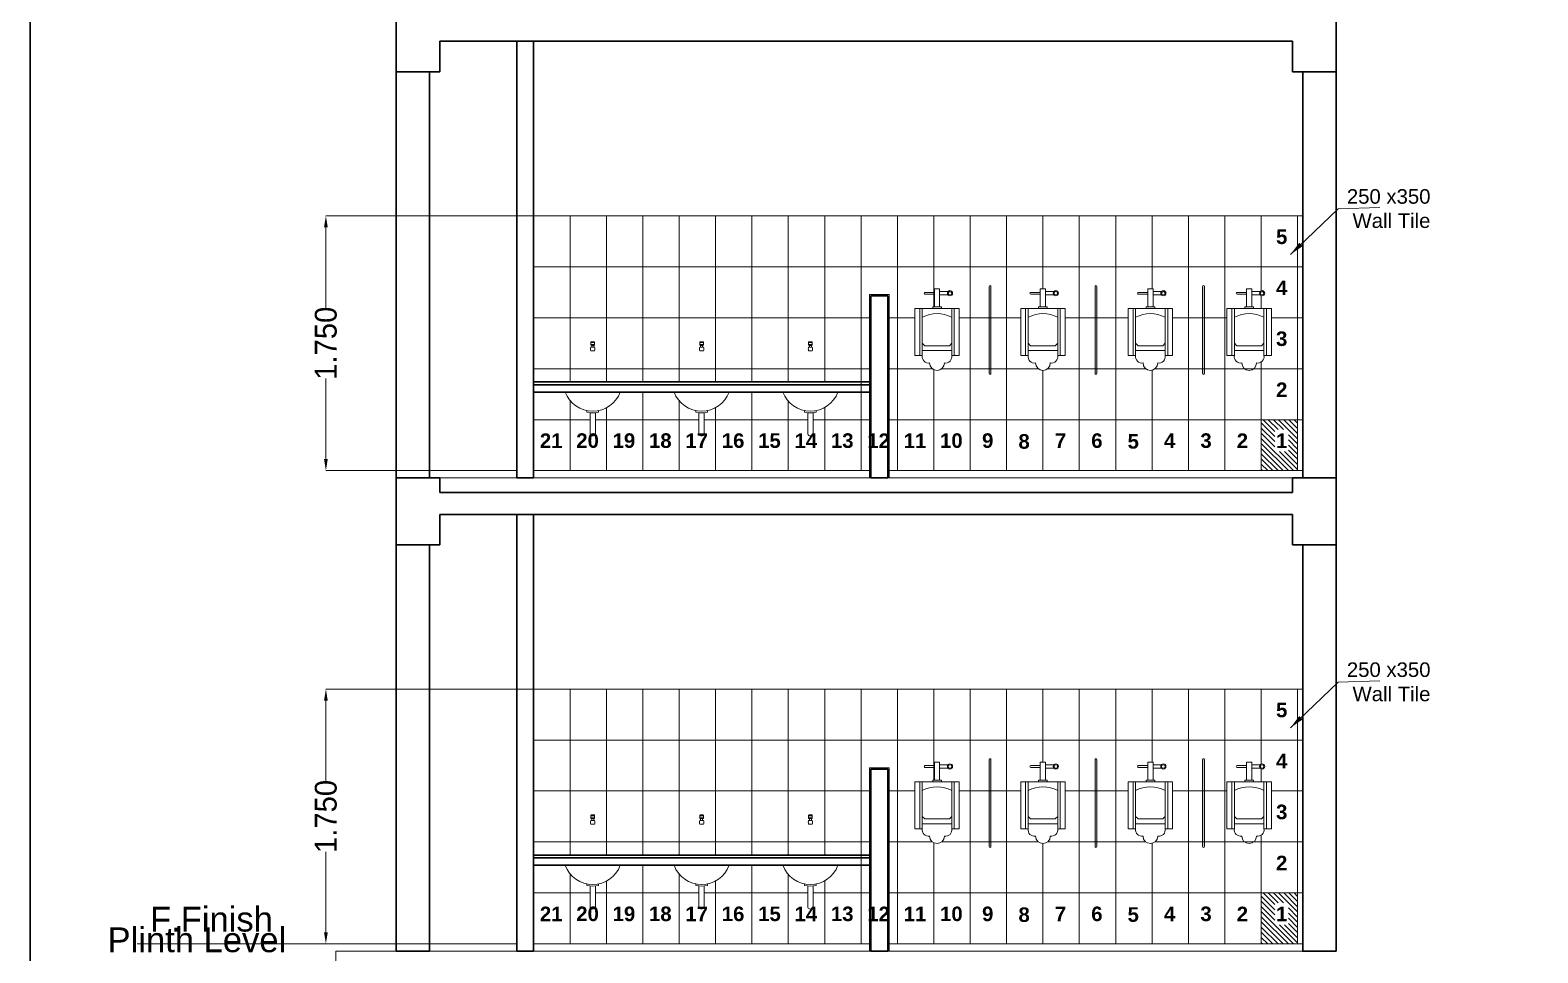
# Model space of a CAD drawing. Header units: millimetres. Extents: x 3614 to 12428, y -844 to 6844.
# Drawn here: x 5558.22 to 5568.58, y -797.02 to -790.68 of the extents above; entities that cross this region are included whole.
import ezdxf

# ---------------------------------------------------------------- set-up
doc = ezdxf.new("R2010")
doc.units = ezdxf.units.MM
doc.header["$LTSCALE"] = 40
doc.header["$MEASUREMENT"] = 0
doc.header["$PDMODE"] = 32
doc.header["$PDSIZE"] = 0.02
doc.layers.get('0').update_dxf_attribs({"linetype": 'CONTINUOUS', "lineweight": 20})
doc.layers.get('Defpoints').update_dxf_attribs({"linetype": 'CONTINUOUS', "lineweight": 20})
for name, color, linetype, lineweight in [('Dim', 220, 'CONTINUOUS', 15), ('E6', 254, 'CONTINUOUS', 15), ('Fixture', 44, 'CONTINUOUS', 15), ('FLOOR FINISH', 10, 'CONTINUOUS', 15), ('Furniture', 13, 'CONTINUOUS', 15), ('Plaster', 141, 'CONTINUOUS', 5), ('slab', 7, 'CONTINUOUS', 30), ('STONE', 11, 'CONTINUOUS', 9), ('TEXT', 7, 'CONTINUOUS', 20), ('Wall', 7, 'CONTINUOUS', 30), ('WALL TILE', 40, 'CONTINUOUS', 13)]:
    doc.layers.add(name, color=color, linetype=linetype, lineweight=lineweight)
doc.styles.add('ATTR', font='romans.shx', dxfattribs={"width": 0.8, "height": 1.2})
doc.styles.add('DIM', font='arial.ttf')
doc.styles.add('dim-stylus bt', font='arial.ttf')
doc.styles.add('Tabrej', font='GOTHIC.TTF')
doc.dimstyles.new('Copy of 1  100 SMALL', dxfattribs={"dimscale": 100, "dimtxt": 4.5, "dimasz": 3, "dimexe": 1.5, "dimexo": 0, "dimgap": 1, "dimtad": 1, "dimdec": 0, "dimzin": 0, "dimdsep": 46, "dimtxsty": 'dim-stylus bt', "dimblk": 'ARCHTICK', "dimcen": 0, "dimdle": 1.5, "dimclrd": 256, "dimclre": 256, "dimclrt": 7, "dimadec": 0, "dimazin": 0, "dimtfac": 0.7, "dimtdec": 0, "dimtofl": 0, "dimtmove": 2, "dimatfit": 3, "dimfxl": 0, "dimtolj": 1, "dimtzin": 0, "dimlwd": 15, "dimlwe": 15, "dimarcsym": 0})
doc.dimstyles.new('Tabrej', dxfattribs={"dimtxt": 0.5, "dimasz": 0.45, "dimexe": 0.18, "dimexo": 0.0625, "dimgap": 0.09, "dimtad": 0, "dimdec": 3, "dimzin": 0, "dimdsep": 46, "dimtxsty": 'Tabrej', "dimcen": 0, "dimclrd": 256, "dimclre": 256, "dimclrt": 7, "dimaunit": 1, "dimadec": 3, "dimazin": 0, "dimtfac": 1, "dimtdec": 3, "dimtofl": 0, "dimtmove": 0, "dimatfit": 3, "dimfxl": 0, "dimtolj": 1, "dimtzin": 0, "dimlwd": -1, "dimlwe": -1, "dimarcsym": 0})

# ---------------------------------------------------------------- blocks, each defined once
blk = doc.blocks.new('*D218')
at = {"layer": 'Defpoints', "color": 0, "ltscale": 0.05, "transparency": 16777216}
for p in [(5560.254, -791.958), (5561.682, -791.958), (5561.567, -793.708)]:
    blk.add_point(p, dxfattribs=at)
at = {"layer": 'Dim', "ltscale": 0.05, "transparency": 16777216}
for p, q in [((5561.682, -791.958), (5560.254, -791.958)), ((5560.254, -792.038), (5560.254, -792.591)), ((5560.254, -793.628), (5560.254, -793.075)), ((5561.567, -793.708), (5560.254, -793.708))]:
    blk.add_line(p, q, dxfattribs=at)
for points in [[(5560.241, -792.038), (5560.267, -792.038), (5560.254, -791.958)], [(5560.241, -793.628), (5560.267, -793.628), (5560.254, -793.708)]]:
    blk.add_solid(points, dxfattribs=at)
at = {"layer": 'Dim', "color": 7, "ltscale": 0.05, "transparency": 16777216, "insert": (5560.254, -792.833), "char_height": 0.15, "attachment_point": 5, "rotation": 90, "style": 'Tabrej'}
blk.add_mtext('\\A1;1.750', dxfattribs=at)
blk = doc.blocks.new('UIOP')
at = {"layer": 'Fixture'}
for p, q in [((3845.508, -469.333), (3845.533, -469.333)), ((3845.533, -469.346), (3845.508, -469.346)), ((3845.508, -469.365), (3845.533, -469.365)), ((3845.533, -469.39), (3845.508, -469.39)), ((3845.514, -469.365), (3845.514, -469.352)), ((3845.527, -469.352), (3845.527, -469.365))]:
    blk.add_line(p, q, dxfattribs=at)
for points in [[(3845.508, -469.346), (3845.508, -469.333)], [(3845.514, -469.327), (3845.527, -469.327)], [(3845.533, -469.333), (3845.533, -469.346)], [(3845.527, -469.352), (3845.514, -469.352)]]:
    blk.add_lwpolyline(points, dxfattribs=at)
for centre, radius, start, end in [((3845.514, -469.333), 0.00615, 88.2224, 181.7776), ((3845.514, -469.346), 0.00615, 178.2224, 271.7776), ((3845.527, -469.333), 0.00615, 358.2224, 91.7776), ((3845.527, -469.346), 0.00615, 268.2224, 1.7776), ((3845.537, -469.377), 0.0316, 156.3417, 203.6583), ((3845.504, -469.377), 0.0316, 336.3417, 23.6584)]:
    blk.add_arc(centre, radius, start, end, dxfattribs=at)
blk = doc.blocks.new('Urinal Toilet 2 EV')
for p, q in [((-1.05, 31.6), (-4.9, 31.6)), ((-4.9, 30.9), (-1.05, 30.9)), ((-1.05, 33), (1.05, 33)), ((-1.05, 25.7), (-1.05, 33)), ((1.05, 33), (1.05, 25.7)), ((1.05, 31.95), (4.483, 31.95)), ((-7, 25), (-7, 6)), ((-6, 6), (-6, 25)), ((-1.75, 25), (-1.75, 25.7)), ((-1.75, 25.7), (1.75, 25.7)), ((4.472, 30.55), (1.05, 30.55)), ((1.75, 25.7), (1.75, 25)), ((6, 6), (6, 25)), ((7, 25), (7, 6)), ((-6, 11), (-5, 10)), ((-6, 8), (6, 8)), ((-5, 10), (5, 10)), ((5, 10), (6, 11)), ((-9, 6), (-6, 6)), ((9, 6), (6, 6))]:
    blk.add_line(p, q)
blk.add_lwpolyline([(-9, 6), (-9, 25), (9, 25), (9, 6)])
for radius in [1.05, 0.7]:
    blk.add_circle((5.25, 31.25), radius)
for centre, radius, start, end in [((-4.9, 31.25), 0.35, 90, 270), ((0, 10.25), 12.75, 61.92752, 118.0725), ((-3.417, 5.583), 2.617, 170.8376, 279.1623), ((0, 3), 3, 180, 0), ((3.417, 5.583), 2.617, 260.8377, 9.162352)]:
    blk.add_arc(centre, radius, start, end)
at = {"style": 'ATTR', "width": 0.8, "flags": 9}
blk.add_attdef('ESTCODE', (0, 0), '', height=0.000000825, dxfattribs=at)
blk = doc.blocks.new('_ArchTick')
at = {"color": 0, "const_width": 0.15}
blk.add_lwpolyline([(-0.5, -0.5), (0.5, 0.5)], dxfattribs=at)
blk = doc.blocks.new('*D223')
at = {"layer": 'Defpoints', "color": 0, "ltscale": 0.05, "transparency": 16777216}
for p in [(5560.254, -795.208), (5561.682, -795.208), (5561.567, -796.958)]:
    blk.add_point(p, dxfattribs=at)
at = {"layer": 'Dim', "ltscale": 0.05, "transparency": 16777216}
for p, q in [((5561.682, -795.208), (5560.254, -795.208)), ((5560.254, -795.288), (5560.254, -795.841)), ((5560.254, -796.878), (5560.254, -796.325)), ((5561.567, -796.958), (5560.254, -796.958))]:
    blk.add_line(p, q, dxfattribs=at)
for points in [[(5560.241, -795.288), (5560.267, -795.288), (5560.254, -795.208)], [(5560.241, -796.878), (5560.267, -796.878), (5560.254, -796.958)]]:
    blk.add_solid(points, dxfattribs=at)
at = {"layer": 'Dim', "color": 7, "ltscale": 0.05, "transparency": 16777216, "insert": (5560.254, -796.083), "char_height": 0.15, "attachment_point": 5, "rotation": 90, "style": 'Tabrej'}
blk.add_mtext('\\A1;1.750', dxfattribs=at)

msp = doc.modelspace()

# ---------------------------------------------------------------- hatches: boundary and pattern name
at = {"layer": 'STONE', "ltscale": 0.05}
for points in [[(5564.8244, -792.4426, 1), (5564.8119, -792.4426), (5564.8119, -793.0401, 1), (5564.8244, -793.0401)], [(5565.5521, -792.4426, 1), (5565.5396, -792.4426), (5565.5396, -793.0401, 1), (5565.5521, -793.0401)], [(5566.2908, -792.4426, 1), (5566.2783, -792.4426), (5566.2783, -793.0401, 1), (5566.2908, -793.0401)], [(5564.8244, -795.6926, 1), (5564.8119, -795.6926), (5564.8119, -796.2901, 1), (5564.8244, -796.2901)], [(5565.5521, -795.6926, 1), (5565.5396, -795.6926), (5565.5396, -796.2901, 1), (5565.5521, -796.2901)], [(5566.2908, -795.6926, 1), (5566.2783, -795.6926), (5566.2783, -796.2901, 1), (5566.2908, -796.2901)]]:
    msp.add_hatch(color=256, dxfattribs=at).paths.add_polyline_path(points)
at = {"layer": 'WALL TILE'}
h = msp.add_hatch(dxfattribs=at)
h.set_pattern_fill('ANSI31', color=256, scale=0.2, style=0)
h.set_pattern_definition([(135, (9397.45781, -322.932003), (0.01767766953, 0.01767766953), [])])
h.paths.add_polyline_path([(5566.6816, -793.3581), (5566.9316, -793.3581), (5566.9316, -793.7081), (5566.6816, -793.7081)])
h.paths.add_polyline_path([(5566.8687, -793.4262), (5566.7748, -793.4262), (5566.7748, -793.5766), (5566.8687, -793.5766)], flags=16)
h = msp.add_hatch(dxfattribs=at)
h.set_pattern_fill('ANSI31', color=256, scale=0.2, style=0)
h.set_pattern_definition([(135, (9397.45781, -326.182003), (0.01767766953, 0.01767766953), [])])
h.paths.add_polyline_path([(5566.6816, -796.6081), (5566.9316, -796.6081), (5566.9316, -796.9581), (5566.6816, -796.9581)])
h.paths.add_polyline_path([(5566.8687, -796.6762), (5566.7748, -796.6762), (5566.7748, -796.8266), (5566.8687, -796.8266)], flags=16)

# ---------------------------------------------------------------- linework, layer by layer
at = {"layer": 'Dim', "ltscale": 0.05}
for p, q in [((5560.737, -796.9581), (5558.9567, -796.9581)), ((5560.737, -797.0081), (5560.3221, -797.0081)), ((5560.3221, -797.1662), (5560.3221, -797.0081))]:
    msp.add_line(p, q, dxfattribs=at)
at = {"layer": 'E6', "ltscale": 0.05}
msp.add_line((5560.737, -797.0081), (5567.197, -797.0081), dxfattribs=at)
at = {"layer": 'FLOOR FINISH', "ltscale": 0.05}
for p, q in [((5560.967, -793.7081), (5561.5666, -793.7081)), ((5561.6816, -793.7081), (5563.9897, -793.7081)), ((5564.1247, -793.7081), (5566.967, -793.7081)), ((5560.737, -793.7581), (5567.197, -793.7581)), ((5560.967, -796.9581), (5561.5666, -796.9581)), ((5561.6816, -796.9581), (5563.9897, -796.9581)), ((5564.1247, -796.9581), (5566.967, -796.9581))]:
    msp.add_line(p, q, dxfattribs=at)
at = {"layer": 'Furniture'}
for p, q in [((5562.0482, -793.2961), (5562.0482, -793.3068)), ((5562.0698, -793.3103), (5562.0698, -793.4572)), ((5562.1062, -793.3103), (5562.1062, -793.4572)), ((5562.1278, -793.2961), (5562.1278, -793.3068)), ((5562.7961, -793.2961), (5562.7961, -793.3068)), ((5562.8177, -793.3103), (5562.8177, -793.4572)), ((5562.8541, -793.3103), (5562.8541, -793.4572)), ((5562.8757, -793.2961), (5562.8757, -793.3068)), ((5563.544, -793.2961), (5563.544, -793.3068)), ((5563.5656, -793.3103), (5563.5656, -793.4572)), ((5563.602, -793.3103), (5563.602, -793.4572)), ((5563.6236, -793.2961), (5563.6236, -793.3068)), ((5562.0482, -796.5461), (5562.0482, -796.5568)), ((5562.0698, -796.5603), (5562.0698, -796.7072)), ((5562.1062, -796.5603), (5562.1062, -796.7072)), ((5562.1278, -796.5461), (5562.1278, -796.5568)), ((5562.7961, -796.5461), (5562.7961, -796.5568)), ((5562.8177, -796.5603), (5562.8177, -796.7072)), ((5562.8541, -796.5603), (5562.8541, -796.7072)), ((5562.8757, -796.5461), (5562.8757, -796.5568)), ((5563.544, -796.5461), (5563.544, -796.5568)), ((5563.5656, -796.5603), (5563.5656, -796.7072)), ((5563.602, -796.5603), (5563.602, -796.7072)), ((5563.6236, -796.5461), (5563.6236, -796.5568))]:
    msp.add_line(p, q, dxfattribs=at)
for centre, radius, start, end in [((5562.088, -793.0982), 0.2018, 200.24246, 339.75754), ((5562.8359, -793.0982), 0.2018, 200.24246, 339.75754), ((5563.5838, -793.0982), 0.2018, 200.24246, 339.75754), ((5562.088, -793.1305), 0.1808, 257.27869, 282.72131), ((5562.8359, -793.1305), 0.1808, 257.27869, 282.72131), ((5563.5838, -793.1305), 0.1808, 257.27869, 282.72131), ((5562.088, -793.4494), 0.0198, 203.17942, 336.82058), ((5562.8359, -793.4494), 0.0198, 203.17942, 336.82058), ((5563.5838, -793.4494), 0.0198, 203.17942, 336.82058), ((5562.088, -796.3482), 0.2018, 200.24246, 339.75754), ((5562.8359, -796.3482), 0.2018, 200.24246, 339.75754), ((5563.5838, -796.3482), 0.2018, 200.24246, 339.75754), ((5562.088, -796.3805), 0.1808, 257.27869, 282.72131), ((5562.8359, -796.3805), 0.1808, 257.27869, 282.72131), ((5563.5838, -796.3805), 0.1808, 257.27869, 282.72131), ((5562.088, -796.6994), 0.0198, 203.17942, 336.82058), ((5562.8359, -796.6994), 0.0198, 203.17942, 336.82058), ((5563.5838, -796.6994), 0.0198, 203.17942, 336.82058)]:
    msp.add_arc(centre, radius, start, end, dxfattribs=at)
at = {"layer": 'Plaster', "ltscale": 0.05}
for points in [[(5564.1247, -793.7581), (5563.9897, -793.7581), (5563.9897, -792.4981), (5564.1247, -792.4981)], [(5564.1247, -797.0081), (5563.9897, -797.0081), (5563.9897, -795.7481), (5564.1247, -795.7481)]]:
    msp.add_lwpolyline(points, close=True, dxfattribs=at)
at = {"layer": 'slab', "color": 5, "ltscale": 0.05}
for p, q in [((5560.737, -790.5081), (5560.737, -790.9681)), ((5567.197, -790.5081), (5567.197, -790.9681)), ((5561.037, -790.9681), (5561.037, -790.7581)), ((5561.037, -790.7581), (5566.897, -790.7581)), ((5566.897, -790.7581), (5566.897, -790.9681)), ((5560.737, -790.9681), (5561.037, -790.9681)), ((5560.737, -793.7581), (5560.737, -794.2181)), ((5560.737, -793.7581), (5561.037, -793.7581)), ((5561.037, -793.8581), (5561.037, -793.7581)), ((5566.897, -793.7581), (5567.197, -793.7581)), ((5566.897, -793.7581), (5566.897, -793.8581)), ((5567.197, -793.7581), (5567.197, -794.2181)), ((5561.037, -793.8581), (5566.897, -793.8581)), ((5561.037, -794.2181), (5561.037, -794.0081)), ((5561.037, -794.0081), (5566.897, -794.0081)), ((5566.897, -794.0081), (5566.897, -794.2181)), ((5560.737, -794.2181), (5561.037, -794.2181)), ((5566.897, -794.2181), (5567.197, -794.2181))]:
    msp.add_line(p, q, dxfattribs=at)
at = {"layer": 'slab'}
for p, q in [((5563.9897, -793.0981), (5561.6816, -793.0981)), ((5563.9897, -793.1181), (5561.6816, -793.1181)), ((5563.9897, -793.1681), (5561.6816, -793.1681)), ((5563.9897, -796.3481), (5561.6816, -796.3481)), ((5563.9897, -796.3681), (5561.6816, -796.3681)), ((5563.9897, -796.4181), (5561.6816, -796.4181))]:
    msp.add_line(p, q, dxfattribs=at)
at = {"layer": 'STONE', "ltscale": 0.05}
for points in [[(5564.8119, -792.4426), (5564.8119, -793.0401)], [(5564.8244, -793.0401), (5564.8244, -792.4426)], [(5565.5396, -792.4426), (5565.5396, -793.0401)], [(5565.5521, -793.0401), (5565.5521, -792.4426)], [(5566.2783, -792.4426), (5566.2783, -793.0401)], [(5566.2908, -793.0401), (5566.2908, -792.4426)], [(5564.8119, -795.6926), (5564.8119, -796.2901)], [(5564.8244, -796.2901), (5564.8244, -795.6926)], [(5565.5396, -795.6926), (5565.5396, -796.2901)], [(5565.5521, -796.2901), (5565.5521, -795.6926)], [(5566.2783, -795.6926), (5566.2783, -796.2901)], [(5566.2908, -796.2901), (5566.2908, -795.6926)]]:
    msp.add_lwpolyline(points, dxfattribs=at)
for centre, start, end in [((5564.8182, -792.4426), 0, 180), ((5565.5459, -792.4426), 0, 180), ((5566.2845, -792.4426), 0, 180), ((5564.8182, -793.0401), 180, 0), ((5565.5459, -793.0401), 180, 0), ((5566.2845, -793.0401), 180, 0), ((5564.8182, -795.6926), 0, 180), ((5565.5459, -795.6926), 0, 180), ((5566.2845, -795.6926), 0, 180), ((5564.8182, -796.2901), 180, 0), ((5565.5459, -796.2901), 180, 0), ((5566.2845, -796.2901), 180, 0)]:
    msp.add_arc(centre, 0.00625, start, end, dxfattribs=at)
at = {"layer": 'Wall', "color": 5, "ltscale": 0.05}
msp.add_line((5566.897, -790.9681), (5567.197, -790.9681), dxfattribs=at)
at = {"layer": 'Wall', "ltscale": 0.05}
for points in [[(5625.1261, -761.7999), (5558.2217, -761.7999), (5558.2217, -804.2858), (5625.1261, -804.2858)], [(5561.6816, -793.7581), (5561.5666, -793.7581), (5561.5666, -790.7581), (5561.6816, -790.7581)], [(5560.967, -793.7581), (5560.737, -793.7581), (5560.737, -790.9681), (5560.967, -790.9681)], [(5567.197, -793.7581), (5566.967, -793.7581), (5566.967, -790.9681), (5567.197, -790.9681)], [(5564.1147, -793.7581), (5563.9997, -793.7581), (5563.9997, -792.5081), (5564.1147, -792.5081)], [(5561.6816, -797.0081), (5561.5666, -797.0081), (5561.5666, -794.0081), (5561.6816, -794.0081)], [(5560.967, -797.0081), (5560.737, -797.0081), (5560.737, -794.2181), (5560.967, -794.2181)], [(5567.197, -797.0081), (5566.967, -797.0081), (5566.967, -794.2181), (5567.197, -794.2181)], [(5564.1147, -797.0081), (5563.9997, -797.0081), (5563.9997, -795.7581), (5564.1147, -795.7581)]]:
    msp.add_lwpolyline(points, close=True, dxfattribs=at)
at = {"layer": 'WALL TILE', "ltscale": 0.05}
for p, q in [((5561.6816, -791.9581), (5566.967, -791.9581)), ((5561.6816, -793.7081), (5561.6816, -791.9581)), ((5561.9316, -793.0981), (5561.9316, -791.9581)), ((5562.1816, -793.0981), (5562.1816, -791.9581)), ((5562.4316, -793.0981), (5562.4316, -791.9581)), ((5562.6816, -793.0981), (5562.6816, -791.9581)), ((5562.9316, -793.0981), (5562.9316, -791.9581)), ((5563.1816, -793.0981), (5563.1816, -791.9581)), ((5563.4316, -793.0981), (5563.4316, -791.9581)), ((5563.6816, -793.0981), (5563.6816, -791.9581)), ((5563.9316, -793.7081), (5563.9316, -791.9581)), ((5564.1816, -793.7081), (5564.1816, -791.9581)), ((5564.4316, -792.5837), (5564.4316, -791.9581)), ((5564.6816, -793.7081), (5564.6816, -791.9581)), ((5564.9316, -793.7081), (5564.9316, -791.9581)), ((5565.1816, -792.46), (5565.1816, -791.9581)), ((5565.4316, -793.7081), (5565.4316, -791.9581)), ((5565.6816, -793.7081), (5565.6816, -791.9581)), ((5565.9316, -792.46), (5565.9316, -791.9581)), ((5566.1816, -793.7081), (5566.1816, -791.9581)), ((5566.4316, -793.7081), (5566.4316, -791.9581)), ((5566.6816, -792.473), (5566.6816, -791.9581)), ((5566.9316, -793.7081), (5566.9316, -791.9581)), ((5561.6816, -792.3081), (5566.967, -792.3081)), ((5566.6816, -792.5956), (5566.6816, -792.5064)), ((5561.6816, -792.6581), (5563.9897, -792.6581)), ((5564.1247, -792.6581), (5564.3013, -792.6581)), ((5564.6063, -792.6581), (5565.0289, -792.6581)), ((5565.3339, -792.6581), (5565.7676, -792.6581)), ((5566.0726, -792.6581), (5566.4462, -792.6581)), ((5566.7512, -792.6581), (5566.967, -792.6581)), ((5561.6816, -793.0081), (5563.9897, -793.0081)), ((5564.1247, -793.0081), (5564.422, -793.0081)), ((5564.4316, -793.7081), (5564.4316, -793.0141)), ((5564.4855, -793.0081), (5565.1497, -793.0081)), ((5565.2132, -793.0081), (5565.8884, -793.0081)), ((5565.9316, -793.7081), (5565.9316, -793.0179)), ((5565.9519, -793.0081), (5566.967, -793.0081)), ((5566.6816, -793.7081), (5566.6816, -792.9613)), ((5565.1816, -793.7081), (5565.1816, -793.0192)), ((5561.9316, -793.7081), (5561.9316, -793.2258)), ((5562.4316, -793.7081), (5562.4316, -793.1681)), ((5563.1816, -793.7081), (5563.1816, -793.1681)), ((5562.1816, -793.7081), (5562.1816, -793.2771)), ((5562.6816, -793.7081), (5562.6816, -793.2283)), ((5562.9316, -793.7081), (5562.9316, -793.2759)), ((5563.4316, -793.7081), (5563.4316, -793.2307)), ((5563.6816, -793.7081), (5563.6816, -793.2748)), ((5561.6816, -793.3581), (5562.0698, -793.3581)), ((5562.1062, -793.3581), (5562.8177, -793.3581)), ((5562.8541, -793.3581), (5563.5656, -793.3581)), ((5563.602, -793.3581), (5563.9897, -793.3581)), ((5564.1247, -793.3581), (5566.967, -793.3581)), ((5561.6816, -793.7081), (5563.9897, -793.7081)), ((5564.1247, -793.7081), (5566.967, -793.7081)), ((5561.6816, -795.2081), (5566.967, -795.2081)), ((5561.6816, -796.9581), (5561.6816, -795.2081)), ((5561.9316, -796.3481), (5561.9316, -795.2081)), ((5562.1816, -796.3481), (5562.1816, -795.2081)), ((5562.4316, -796.3481), (5562.4316, -795.2081)), ((5562.6816, -796.3481), (5562.6816, -795.2081)), ((5562.9316, -796.3481), (5562.9316, -795.2081)), ((5563.1816, -796.3481), (5563.1816, -795.2081)), ((5563.4316, -796.3481), (5563.4316, -795.2081)), ((5563.6816, -796.3481), (5563.6816, -795.2081)), ((5563.9316, -796.9581), (5563.9316, -795.2081)), ((5564.1816, -796.9581), (5564.1816, -795.2081)), ((5564.4316, -795.8337), (5564.4316, -795.2081)), ((5564.6816, -796.9581), (5564.6816, -795.2081)), ((5564.9316, -796.9581), (5564.9316, -795.2081)), ((5565.1816, -795.71), (5565.1816, -795.2081)), ((5565.4316, -796.9581), (5565.4316, -795.2081)), ((5565.6816, -796.9581), (5565.6816, -795.2081)), ((5565.9316, -795.71), (5565.9316, -795.2081)), ((5566.1816, -796.9581), (5566.1816, -795.2081)), ((5566.4316, -796.9581), (5566.4316, -795.2081)), ((5566.6816, -795.723), (5566.6816, -795.2081)), ((5566.9316, -796.9581), (5566.9316, -795.2081)), ((5561.6816, -795.5581), (5566.967, -795.5581)), ((5566.6816, -795.8456), (5566.6816, -795.7564)), ((5561.6816, -795.9081), (5563.9897, -795.9081)), ((5564.1247, -795.9081), (5564.3013, -795.9081)), ((5564.6063, -795.9081), (5565.0289, -795.9081)), ((5565.3339, -795.9081), (5565.7676, -795.9081)), ((5566.0726, -795.9081), (5566.4462, -795.9081)), ((5566.7512, -795.9081), (5566.967, -795.9081)), ((5566.6816, -796.9581), (5566.6816, -796.2113)), ((5561.6816, -796.2581), (5563.9897, -796.2581)), ((5564.1247, -796.2581), (5564.422, -796.2581)), ((5564.4316, -796.9581), (5564.4316, -796.2641)), ((5564.4855, -796.2581), (5565.1497, -796.2581)), ((5565.1816, -796.9581), (5565.1816, -796.2692)), ((5565.2132, -796.2581), (5565.8884, -796.2581)), ((5565.9316, -796.9581), (5565.9316, -796.2679)), ((5565.9519, -796.2581), (5566.967, -796.2581)), ((5562.4316, -796.9581), (5562.4316, -796.4181)), ((5563.1816, -796.9581), (5563.1816, -796.4181)), ((5561.9316, -796.9581), (5561.9316, -796.4758)), ((5562.1816, -796.9581), (5562.1816, -796.5271)), ((5562.6816, -796.9581), (5562.6816, -796.4783)), ((5562.9316, -796.9581), (5562.9316, -796.5259)), ((5563.4316, -796.9581), (5563.4316, -796.4807)), ((5563.6816, -796.9581), (5563.6816, -796.5248)), ((5561.6816, -796.6081), (5562.0698, -796.6081)), ((5562.1062, -796.6081), (5562.8177, -796.6081)), ((5562.8541, -796.6081), (5563.5656, -796.6081)), ((5563.602, -796.6081), (5563.9897, -796.6081)), ((5564.1247, -796.6081), (5566.967, -796.6081)), ((5561.6816, -796.9581), (5563.9897, -796.9581))]:
    msp.add_line(p, q, dxfattribs=at)

# ---------------------------------------------------------------- block references
at = {"layer": 'Fixture', "xscale": 0.01694444444365217, "yscale": 0.01694444444365217, "zscale": 0.01694444444365217}
for p in [(5564.4538, -793.0192), (5565.1814, -793.0192), (5565.9201, -793.0192), (5566.5987, -793.0192), (5564.4538, -796.2692), (5565.1814, -796.2692), (5565.9201, -796.2692), (5566.5987, -796.2692)]:
    msp.add_blockref('Urinal Toilet 2 EV', p, dxfattribs=at)
at = {"layer": 'STONE', "xscale": -1}
for p in [(9407.6084, -323.4955), (9408.3564, -323.4955), (9409.1043, -323.4955), (9407.6084, -326.7455), (9408.3564, -326.7455), (9409.1043, -326.7455)]:
    msp.add_blockref('UIOP', p, dxfattribs=at)

# ---------------------------------------------------------------- texts
at = {"layer": 'TEXT'}
for s, insert, char_height, width, attachment_point, style in [('250 x350\\P Wall Tile', (5567.5575, -791.9089), 0.1, 1.488739, 5, 'DIM'), ('{\\fArial|b1|i0|c0|p34;5}', (5566.8223, -792.1025), 0.1, 0.096954, 5, 'dim-stylus bt'), ('{\\fArial|b1|i0|c0|p34;4}', (5566.8223, -792.4525), 0.1, 0.096954, 5, 'dim-stylus bt'), ('{\\fArial|b1|i0|c0|p34;3}', (5566.8223, -792.8025), 0.1, 0.096954, 5, 'dim-stylus bt'), ('{\\fArial|b1|i0|c0|p34;2}', (5566.8223, -793.1525), 0.1, 0.096954, 5, 'dim-stylus bt'), ('{\\fArial|b1|i0|c0|p34;21}', (5561.8022, -793.5025), 0.1, 0.096954, 5, 'dim-stylus bt'), ('{\\fArial|b1|i0|c0|p34;20}', (5562.0522, -793.5025), 0.1, 0.096954, 5, 'dim-stylus bt'), ('{\\fArial|b1|i0|c0|p34;19}', (5562.3022, -793.5025), 0.1, 0.096954, 5, 'dim-stylus bt'), ('{\\fArial|b1|i0|c0|p34;18}', (5562.5522, -793.5025), 0.1, 0.096954, 5, 'dim-stylus bt'), ('{\\fArial|b1|i0|c0|p34;17}', (5562.8022, -793.5025), 0.1, 0.096954, 5, 'dim-stylus bt'), ('{\\fArial|b1|i0|c0|p34;16}', (5563.0522, -793.5025), 0.1, 0.096954, 5, 'dim-stylus bt'), ('{\\fArial|b1|i0|c0|p34;15}', (5563.3022, -793.5025), 0.1, 0.096954, 5, 'dim-stylus bt'), ('{\\fArial|b1|i0|c0|p34;14}', (5563.5522, -793.5025), 0.1, 0.096954, 5, 'dim-stylus bt'), ('{\\fArial|b1|i0|c0|p34;13}', (5563.8022, -793.5025), 0.1, 0.096954, 5, 'dim-stylus bt'), ('{\\fArial|b1|i0|c0|p34;12}', (5564.0522, -793.5025), 0.1, 0.096954, 5, 'dim-stylus bt'), ('{\\fArial|b1|i0|c0|p34;11}', (5564.3022, -793.5025), 0.1, 0.096954, 5, 'dim-stylus bt'), ('{\\fArial|b1|i0|c0|p34;10}', (5564.5522, -793.5025), 0.1, 0.096954, 5, 'dim-stylus bt'), ('{\\fArial|b1|i0|c0|p34;9}', (5564.8022, -793.5025), 0.1, 0.096954, 5, 'dim-stylus bt'), ('{\\fArial|b1|i0|c0|p34;8}', (5565.0522, -793.5081), 0.1, 0.096954, 5, 'dim-stylus bt'), ('{\\fArial|b1|i0|c0|p34;7}', (5565.3022, -793.5025), 0.1, 0.096954, 5, 'dim-stylus bt'), ('{\\fArial|b1|i0|c0|p34;6}', (5565.5522, -793.5025), 0.1, 0.096954, 5, 'dim-stylus bt'), ('{\\fArial|b1|i0|c0|p34;5}', (5565.8022, -793.5074), 0.1, 0.096954, 5, 'dim-stylus bt'), ('{\\fArial|b1|i0|c0|p34;4}', (5566.0522, -793.5025), 0.1, 0.096954, 5, 'dim-stylus bt'), ('{\\fArial|b1|i0|c0|p34;3}', (5566.3022, -793.5025), 0.1, 0.096954, 5, 'dim-stylus bt'), ('{\\fArial|b1|i0|c0|p34;2}', (5566.5522, -793.5025), 0.1, 0.096954, 5, 'dim-stylus bt'), ('{\\fArial|b1|i0|c0|p34;1}', (5566.8223, -793.5025), 0.1, 0.096954, 5, 'dim-stylus bt'), ('250 x350\\P Wall Tile', (5567.5575, -795.1589), 0.1, 1.488739, 5, 'DIM'), ('{\\fArial|b1|i0|c0|p34;5}', (5566.8223, -795.3525), 0.1, 0.096954, 5, 'dim-stylus bt'), ('{\\fArial|b1|i0|c0|p34;4}', (5566.8223, -795.7025), 0.1, 0.096954, 5, 'dim-stylus bt'), ('{\\fArial|b1|i0|c0|p34;3}', (5566.8223, -796.0525), 0.1, 0.096954, 5, 'dim-stylus bt'), ('{\\fArial|b1|i0|c0|p34;2}', (5566.8223, -796.4025), 0.1, 0.096954, 5, 'dim-stylus bt'), ('{\\fArial|b1|i0|c0|p34;21}', (5561.8022, -796.7525), 0.1, 0.096954, 5, 'dim-stylus bt'), ('{\\fArial|b1|i0|c0|p34;20}', (5562.0522, -796.7525), 0.1, 0.096954, 5, 'dim-stylus bt'), ('{\\fArial|b1|i0|c0|p34;19}', (5562.3022, -796.7525), 0.1, 0.096954, 5, 'dim-stylus bt'), ('{\\fArial|b1|i0|c0|p34;18}', (5562.5522, -796.7525), 0.1, 0.096954, 5, 'dim-stylus bt'), ('{\\fArial|b1|i0|c0|p34;17}', (5562.8022, -796.7525), 0.1, 0.096954, 5, 'dim-stylus bt'), ('{\\fArial|b1|i0|c0|p34;16}', (5563.0522, -796.7525), 0.1, 0.096954, 5, 'dim-stylus bt'), ('{\\fArial|b1|i0|c0|p34;15}', (5563.3022, -796.7525), 0.1, 0.096954, 5, 'dim-stylus bt'), ('{\\fArial|b1|i0|c0|p34;14}', (5563.5522, -796.7525), 0.1, 0.096954, 5, 'dim-stylus bt'), ('{\\fArial|b1|i0|c0|p34;13}', (5563.8022, -796.7525), 0.1, 0.096954, 5, 'dim-stylus bt'), ('{\\fArial|b1|i0|c0|p34;12}', (5564.0522, -796.7525), 0.1, 0.096954, 5, 'dim-stylus bt'), ('{\\fArial|b1|i0|c0|p34;11}', (5564.3022, -796.7525), 0.1, 0.096954, 5, 'dim-stylus bt'), ('{\\fArial|b1|i0|c0|p34;10}', (5564.5522, -796.7525), 0.1, 0.096954, 5, 'dim-stylus bt'), ('{\\fArial|b1|i0|c0|p34;9}', (5564.8022, -796.7525), 0.1, 0.096954, 5, 'dim-stylus bt'), ('{\\fArial|b1|i0|c0|p34;8}', (5565.0522, -796.7581), 0.1, 0.096954, 5, 'dim-stylus bt'), ('{\\fArial|b1|i0|c0|p34;7}', (5565.3022, -796.7525), 0.1, 0.096954, 5, 'dim-stylus bt'), ('{\\fArial|b1|i0|c0|p34;6}', (5565.5522, -796.7525), 0.1, 0.096954, 5, 'dim-stylus bt'), ('{\\fArial|b1|i0|c0|p34;5}', (5565.8022, -796.7574), 0.1, 0.096954, 5, 'dim-stylus bt'), ('{\\fArial|b1|i0|c0|p34;4}', (5566.0522, -796.7525), 0.1, 0.096954, 5, 'dim-stylus bt'), ('{\\fArial|b1|i0|c0|p34;3}', (5566.3022, -796.7525), 0.1, 0.096954, 5, 'dim-stylus bt'), ('{\\fArial|b1|i0|c0|p34;2}', (5566.5522, -796.7525), 0.1, 0.096954, 5, 'dim-stylus bt'), ('{\\fArial|b1|i0|c0|p34;1}', (5566.8223, -796.7525), 0.1, 0.096954, 5, 'dim-stylus bt'), ('{\\fArial|b0|i0|c0|p34;\\H0.48571x;Plinth Level \\H2.0588x; }', (5558.7536, -796.845), 0.35, 26.669839, 1, 'DIM')]:
    msp.add_mtext(s, dxfattribs=dict(at, insert=insert, char_height=char_height, width=width, attachment_point=attachment_point, style=style))
at = {"layer": 'TEXT', "insert": (5557.3712, -796.7033), "char_height": 0.17, "width": 4.157064, "attachment_point": 1, "rotation": 0, "style": 'DIM'}
msp.add_mtext('\\pi1.6741;F.Finish', dxfattribs=at)

# ---------------------------------------------------------------- dimensions: what is measured, and where the dimension line sits
at = {"layer": 'Dim', "ltscale": 0.05}
for base, p1, p2, picture, middle in [((5560.254, -791.9581), (5561.5666, -793.7081), (5561.6816, -791.9581), '*D218', (5560.254, -792.8331)), ((5560.254, -795.2081), (5561.5666, -796.9581), (5561.6816, -795.2081), '*D223', (5560.254, -796.0831))]:
    dim = msp.add_linear_dim(base=base, p1=p1, p2=p2, angle=90, dimstyle='Tabrej', override={"dimtxt": 0.15, "dimasz": 0.08, "dimexe": 0, "dimexo": 0, "dimgap": 0, "dimpost": '\\X', "dimsah": 1, "dimdle": 0.2, "dimtmove": 2}, dxfattribs=at)
    dim.commit()
    dim.dimension.update_dxf_attribs({"geometry": picture, "text_midpoint": middle})

# ---------------------------------------------------------------- leaders
at = {"layer": 'Dim'}
for points in [[(5566.882, -792.2239), (5567.2105, -791.91), (5567.4975, -791.9005)], [(5566.882, -795.4739), (5567.2105, -795.16), (5567.4975, -795.1505)]]:
    msp.add_leader(points, dimstyle='Copy of 1  100 SMALL', override={"dimtxt": 4, "dimasz": 0.001, "dimtad": 0, "dimfxl": 6, "dimarcsym": 2}, dxfattribs=at)

doc.saveas('drawing.dxf')
